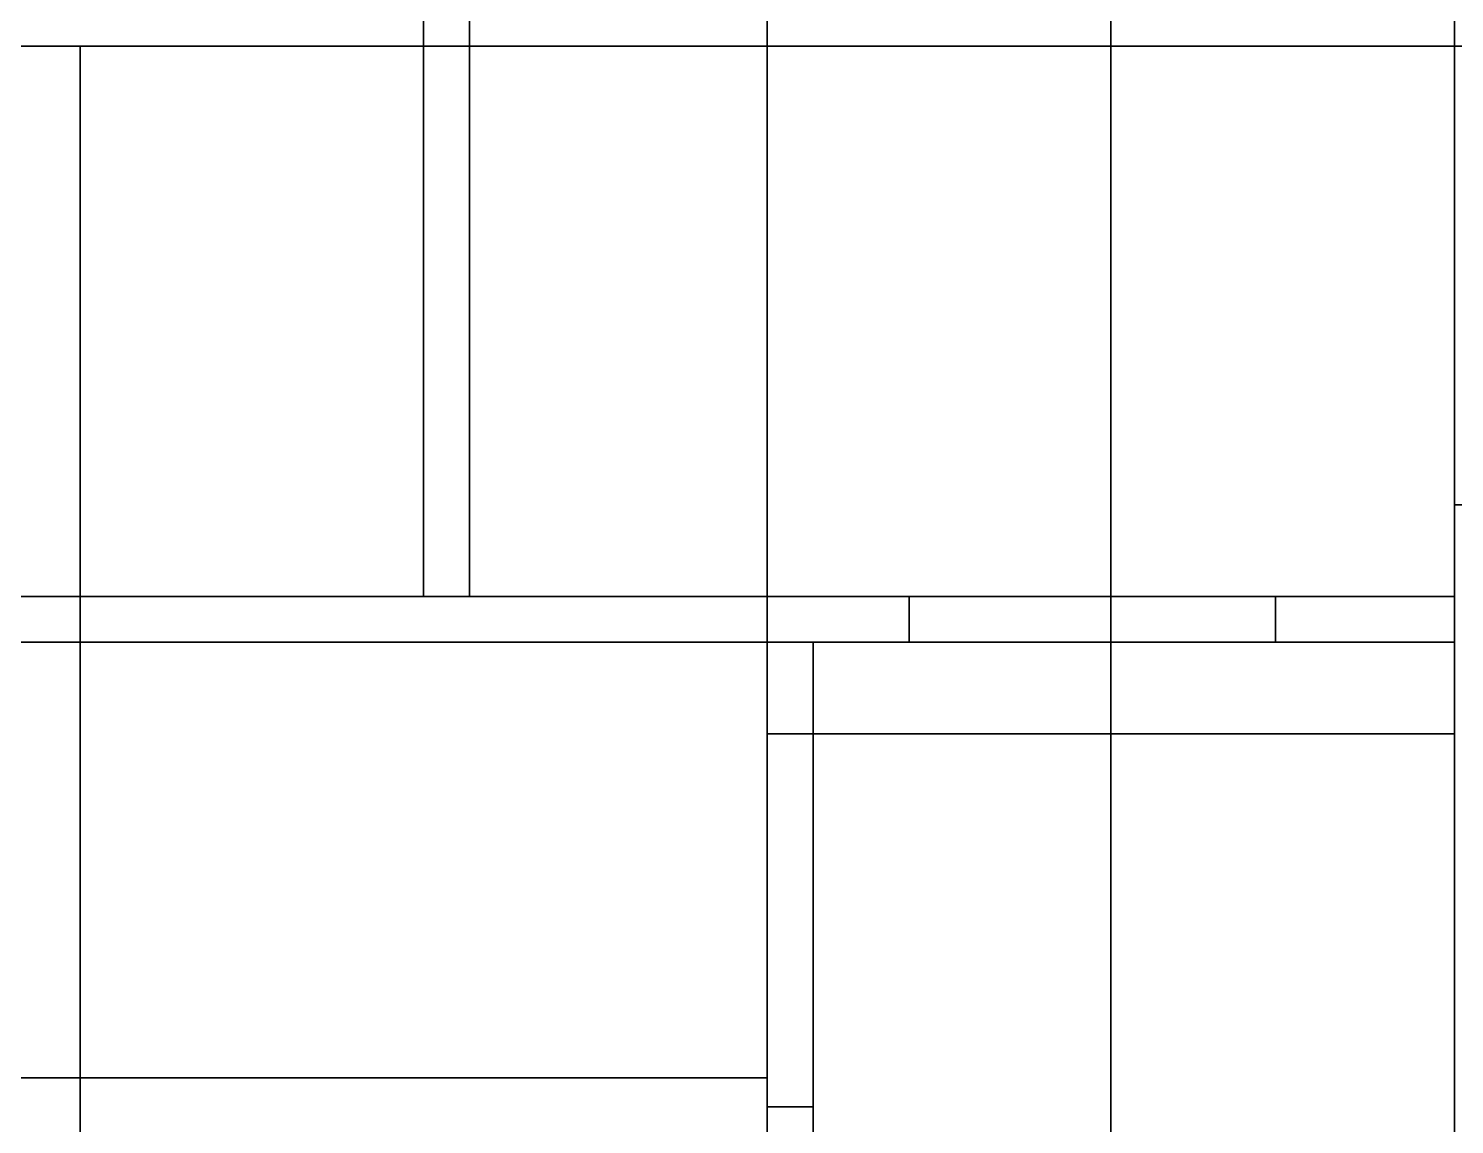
# Model space of a CAD drawing. Header units: millimetres. Extents: x -11 to 11, y -5.8 to 5.8.
# Drawn here: x -0.112 to 3, y 1.886 to 4.276 of the extents above; entities that cross this region are included whole.
import ezdxf

# ---------------------------------------------------------------- set-up
doc = ezdxf.new("R2010")
doc.units = ezdxf.units.MM
for name, color, linetype in [('copertura', 8, 'Continuous'), ('parete', 254, 'Continuous'), ('parete_bianca', 7, 'Continuous'), ('pavimento_salone', 7, 'Continuous'), ('rolf', 254, 'Continuous'), ('solaio', 7, 'Continuous'), ('tramezzo', 7, 'Continuous')]:
    doc.layers.add(name, color=color, linetype=linetype)

msp = doc.modelspace()

# ---------------------------------------------------------------- linework, layer by layer
at = {"layer": 'copertura'}
for points in [[(-3.3, 5.7375, 6.3), (-3.3, 4.2375, 6.3), (11, 4.2375, 6.3), (11, 5.7375, 6.3)], [(-11, 4.2375, 6.3), (-11, -0.0125, 6.3), (0, -0.0125, 6.3), (0, 4.2375, 6.3)], [(0, 4.2375, 6.3), (0, -0.0125, 6.3), (11, -0.0125, 6.3), (11, 4.2375, 6.3)]]:
    msp.add_3dface(points, dxfattribs=at)
at = {"layer": 'parete'}
for points in [[(3, 4.4875, 5.8), (3.15, 4.4875, 5.8), (3.15, 3.2375, 5.8), (3, 3.2375, 5.8)], [(3, 4.4875), (3.15, 4.4875), (3.15, 3.2375), (3, 3.2375)], [(3, 3.2375, 5.8), (3, 4.4875, 5.8), (3, 4.4875, 2.9), (3, 3.2375, 2.9)], [(3, 3.2375, 2.9), (3, 4.4875, 2.9), (3, 4.4875), (3, 3.2375)], [(3, 3.2375, 5.8), (3.15, 3.2375, 5.8), (3.15, 3.2375, 2.9), (3, 3.2375, 2.9)], [(3, 3.2375, 2.9), (3.15, 3.2375, 2.9), (3.15, 3.2375), (3, 3.2375)]]:
    msp.add_3dface(points, dxfattribs=at)
at = {"layer": 'parete_bianca'}
for points in [[(3, 1.5228, 5.8), (3, 3.2375, 5.8), (3, 3.2375), (3, 1.5228)], [(3, 3.2375, 5.8), (3.3, 3.2375, 5.8), (3.3, 1.5228, 5.8), (3, 1.5228, 5.8)], [(3, 3.2375, 5.8), (3.3, 3.2375, 5.8), (3.3, 3.2375), (3, 3.2375)], [(3, 3.2375), (3.3, 3.2375), (3.3, 1.5228), (3, 1.5228)]]:
    msp.add_3dface(points, dxfattribs=at)
at = {"layer": 'pavimento_salone'}
for points in [[(3, -4.2625), (3, 5.7375), (-3, 5.7375), (-3, -4.2625)], [(-3, -1.4625, 3), (-3, 5.4375, 3), (1.5, 5.4375, 3), (1.5, -1.4625, 3)], [(3, 5.4375, 3), (3, 0.0375, 3), (1.5, 0.0375, 3), (1.5, 5.4375, 3)]]:
    msp.add_3dface(points, dxfattribs=at)
at = {"layer": 'rolf'}
for points in [[(1.5, 1.9875, 2.7), (1.5, 5.4375, 2.7), (-0.75, 5.4375, 2.7), (-0.75, 1.9875, 2.7)], [(1.5, 5.4375, 2.7), (1.5, 2.7375, 2.7), (2.25, 2.7375, 2.7), (2.25, 5.4375, 2.7)], [(2.25, 5.4375, 2.7), (2.25, 2.7375, 2.7), (3, 2.7375, 2.7), (3, 5.4375, 2.7)], [(-3.3, 4.9875, 5.8), (-3.3, 4.2375, 5.8), (3.7, 4.2375, 5.8), (3.7, 4.9875, 5.8)], [(-10.7, 4.2375, 5.8), (-10.7, -0.0125, 5.8), (0, -0.0125, 5.8), (0, 4.2375, 5.8)], [(0, 4.2375, 5.8), (0, -0.0125, 5.8), (10.7, -0.0125, 5.8), (10.7, 4.2375, 5.8)], [(1.5, 2.7375, 2.7), (1.5, 0.0375, 2.7), (2.25, 0.0375, 2.7), (2.25, 2.7375, 2.7)], [(2.25, 2.7375, 2.7), (2.25, 0.0375, 2.7), (3, 0.0375, 2.7), (3, 2.7375, 2.7)], [(1.5, -1.4625, 2.7), (1.5, 1.9875, 2.7), (-0.75, 1.9875, 2.7), (-0.75, -1.4625, 2.7)]]:
    msp.add_3dface(points, dxfattribs=at)
at = {"layer": 'solaio'}
for points in [[(1.5, 5.4375, 2.7), (1.5, 1.9875, 2.7), (1.5, 1.9875, 2.85), (1.5, 5.4375, 2.85)], [(1.5, 5.4375, 2.85), (1.5, 1.9875, 2.85), (1.5, 1.9875, 3), (1.5, 5.4375, 3)], [(1.5, 2.7375, 2.7), (1.5, 5.4375, 2.7), (1.5, 5.4375, 2.85), (1.5, 2.7375, 2.85)], [(1.5, 2.7375, 2.85), (1.5, 5.4375, 2.85), (1.5, 5.4375, 3), (1.5, 2.7375, 3)], [(3, 5.4375, 2.7), (3, 2.7375, 2.7), (3, 2.7375, 2.85), (3, 5.4375, 2.85)], [(3, 5.4375, 2.85), (3, 2.7375, 2.85), (3, 2.7375, 3), (3, 5.4375, 3)], [(1.5, 0.0375, 2.7), (1.5, 2.7375, 2.7), (1.5, 2.7375, 2.85), (1.5, 0.0375, 2.85)], [(1.5, 0.0375, 2.85), (1.5, 2.7375, 2.85), (1.5, 2.7375, 3), (1.5, 0.0375, 3)], [(3, 2.7375, 2.7), (3, 0.0375, 2.7), (3, 0.0375, 2.85), (3, 2.7375, 2.85)], [(3, 2.7375, 2.85), (3, 0.0375, 2.85), (3, 0.0375, 3), (3, 2.7375, 3)], [(1.5, 1.9875, 2.7), (1.5, -1.4625, 2.7), (1.5, -1.4625, 2.85), (1.5, 1.9875, 2.85)], [(1.5, 1.9875, 2.85), (1.5, -1.4625, 2.85), (1.5, -1.4625, 3), (1.5, 1.9875, 3)]]:
    msp.add_3dface(points, dxfattribs=at)
at = {"layer": 'tramezzo'}
for points in [[(0.75, 5.4375, 2.7), (0.75, 4.2375, 2.7), (0.85, 4.2375, 2.7), (0.85, 5.4375, 2.7)], [(0.75, 5.4375, 1.8), (0.75, 4.2375, 1.8), (0.75, 4.2375, 2.7), (0.75, 5.4375, 2.7)], [(0.85, 5.4375), (0.85, 4.2375), (0.75, 4.2375), (0.75, 5.4375)], [(0.75, 5.4375), (0.75, 4.2375), (0.75, 4.2375, 0.9), (0.75, 5.4375, 0.9)], [(0.85, 5.4375, 0.9), (0.85, 4.2375, 0.9), (0.75, 4.2375, 0.9), (0.75, 5.4375, 0.9)], [(0.75, 5.4375, 1.8), (0.75, 4.2375, 1.8), (0.85, 4.2375, 1.8), (0.85, 5.4375, 1.8)], [(0.75, 5.4375, 0.9), (0.75, 4.2375, 0.9), (0.75, 4.2375, 1.8), (0.75, 5.4375, 1.8)], [(0.75, 5.4375, 5.7), (0.75, 4.2375, 5.7), (0.85, 4.2375, 5.7), (0.85, 5.4375, 5.7)], [(0.75, 5.4375, 4.8), (0.75, 4.2375, 4.8), (0.75, 4.2375, 5.7), (0.75, 5.4375, 5.7)], [(0.85, 5.4375, 3), (0.85, 4.2375, 3), (0.75, 4.2375, 3), (0.75, 5.4375, 3)], [(0.75, 5.4375, 3), (0.75, 4.2375, 3), (0.75, 4.2375, 3.9), (0.75, 5.4375, 3.9)], [(0.85, 5.4375, 3.9), (0.85, 4.2375, 3.9), (0.75, 4.2375, 3.9), (0.75, 5.4375, 3.9)], [(0.75, 5.4375, 4.8), (0.75, 4.2375, 4.8), (0.85, 4.2375, 4.8), (0.85, 5.4375, 4.8)], [(0.75, 5.4375, 3.9), (0.75, 4.2375, 3.9), (0.75, 4.2375, 4.8), (0.75, 5.4375, 4.8)], [(0.85, 4.2375, 1.8), (0.85, 5.4375, 1.8), (0.85, 5.4375, 2.7), (0.85, 4.2375, 2.7)], [(0.85, 4.2375), (0.85, 5.4375), (0.85, 5.4375, 0.9), (0.85, 4.2375, 0.9)], [(0.85, 4.2375, 0.9), (0.85, 5.4375, 0.9), (0.85, 5.4375, 1.8), (0.85, 4.2375, 1.8)], [(0.85, 4.2375, 4.8), (0.85, 5.4375, 4.8), (0.85, 5.4375, 5.7), (0.85, 4.2375, 5.7)], [(0.85, 4.2375, 3), (0.85, 5.4375, 3), (0.85, 5.4375, 3.9), (0.85, 4.2375, 3.9)], [(0.85, 4.2375, 3.9), (0.85, 5.4375, 3.9), (0.85, 5.4375, 4.8), (0.85, 4.2375, 4.8)], [(0.75, 4.2375, 2.7), (0.75, 3.0375, 2.7), (0.85, 3.0375, 2.7), (0.85, 4.2375, 2.7)], [(0.75, 4.2375, 1.8), (0.75, 3.0375, 1.8), (0.75, 3.0375, 2.7), (0.75, 4.2375, 2.7)], [(0.85, 4.2375), (0.85, 3.0375), (0.75, 3.0375), (0.75, 4.2375)], [(0.75, 4.2375), (0.75, 3.0375), (0.75, 3.0375, 0.9), (0.75, 4.2375, 0.9)], [(0.85, 4.2375, 0.9), (0.85, 3.0375, 0.9), (0.75, 3.0375, 0.9), (0.75, 4.2375, 0.9)], [(0.75, 4.2375, 1.8), (0.75, 3.0375, 1.8), (0.85, 3.0375, 1.8), (0.85, 4.2375, 1.8)], [(0.75, 4.2375, 0.9), (0.75, 3.0375, 0.9), (0.75, 3.0375, 1.8), (0.75, 4.2375, 1.8)], [(0.75, 4.2375, 1.8), (0.85, 4.2375, 1.8), (0.85, 4.2375, 2.7), (0.75, 4.2375, 2.7)], [(0.75, 4.2375), (0.85, 4.2375), (0.85, 4.2375, 0.9), (0.75, 4.2375, 0.9)], [(0.75, 4.2375, 0.9), (0.85, 4.2375, 0.9), (0.85, 4.2375, 1.8), (0.75, 4.2375, 1.8)], [(0.75, 4.2375, 5.7), (0.75, 3.0375, 5.7), (0.85, 3.0375, 5.7), (0.85, 4.2375, 5.7)], [(0.75, 4.2375, 4.8), (0.75, 3.0375, 4.8), (0.75, 3.0375, 5.7), (0.75, 4.2375, 5.7)], [(0.85, 4.2375, 3), (0.85, 3.0375, 3), (0.75, 3.0375, 3), (0.75, 4.2375, 3)], [(0.75, 4.2375, 3), (0.75, 3.0375, 3), (0.75, 3.0375, 3.9), (0.75, 4.2375, 3.9)], [(0.85, 4.2375, 3.9), (0.85, 3.0375, 3.9), (0.75, 3.0375, 3.9), (0.75, 4.2375, 3.9)], [(0.75, 4.2375, 4.8), (0.75, 3.0375, 4.8), (0.85, 3.0375, 4.8), (0.85, 4.2375, 4.8)], [(0.75, 4.2375, 3.9), (0.75, 3.0375, 3.9), (0.75, 3.0375, 4.8), (0.75, 4.2375, 4.8)], [(0.75, 4.2375, 4.8), (0.85, 4.2375, 4.8), (0.85, 4.2375, 5.7), (0.75, 4.2375, 5.7)], [(0.75, 4.2375, 3), (0.85, 4.2375, 3), (0.85, 4.2375, 3.9), (0.75, 4.2375, 3.9)], [(0.75, 4.2375, 3.9), (0.85, 4.2375, 3.9), (0.85, 4.2375, 4.8), (0.75, 4.2375, 4.8)], [(0.85, 3.0375, 1.8), (0.85, 4.2375, 1.8), (0.85, 4.2375, 2.7), (0.85, 3.0375, 2.7)], [(0.85, 3.0375), (0.85, 4.2375), (0.85, 4.2375, 0.9), (0.85, 3.0375, 0.9)], [(0.85, 3.0375, 0.9), (0.85, 4.2375, 0.9), (0.85, 4.2375, 1.8), (0.85, 3.0375, 1.8)], [(0.85, 3.0375, 4.8), (0.85, 4.2375, 4.8), (0.85, 4.2375, 5.7), (0.85, 3.0375, 5.7)], [(0.85, 3.0375, 3), (0.85, 4.2375, 3), (0.85, 4.2375, 3.9), (0.85, 3.0375, 3.9)], [(0.85, 3.0375, 3.9), (0.85, 4.2375, 3.9), (0.85, 4.2375, 4.8), (0.85, 3.0375, 4.8)], [(-0.2046, 3.0375, 2.7), (-0.2046, 2.9375, 2.7), (1.8094, 2.9375, 2.7), (1.8094, 3.0375, 2.7)], [(1.8094, 3.0375, 2.7), (-0.2046, 3.0375, 2.7), (-0.2046, 3.0375, 1.8), (1.8094, 3.0375, 1.8)], [(1.8094, 3.0375), (1.8094, 2.9375), (-0.2046, 2.9375), (-0.2046, 3.0375)], [(1.8094, 3.0375, 0.9), (-0.2046, 3.0375, 0.9), (-0.2046, 3.0375), (1.8094, 3.0375)], [(1.8094, 3.0375, 0.9), (1.8094, 2.9375, 0.9), (-0.2046, 2.9375, 0.9), (-0.2046, 3.0375, 0.9)], [(-0.2046, 3.0375, 1.8), (-0.2046, 2.9375, 1.8), (1.8094, 2.9375, 1.8), (1.8094, 3.0375, 1.8)], [(1.8094, 3.0375, 1.8), (-0.2046, 3.0375, 1.8), (-0.2046, 3.0375, 0.9), (1.8094, 3.0375, 0.9)], [(-0.2046, 3.0375, 5.7), (-0.2046, 2.9375, 5.7), (1.8094, 2.9375, 5.7), (1.8094, 3.0375, 5.7)], [(1.8094, 3.0375, 5.7), (-0.2046, 3.0375, 5.7), (-0.2046, 3.0375, 4.8), (1.8094, 3.0375, 4.8)], [(1.8094, 3.0375, 3), (1.8094, 2.9375, 3), (-0.2046, 2.9375, 3), (-0.2046, 3.0375, 3)], [(1.8094, 3.0375, 3.9), (-0.2046, 3.0375, 3.9), (-0.2046, 3.0375, 3), (1.8094, 3.0375, 3)], [(1.8094, 3.0375, 3.9), (1.8094, 2.9375, 3.9), (-0.2046, 2.9375, 3.9), (-0.2046, 3.0375, 3.9)], [(-0.2046, 3.0375, 4.8), (-0.2046, 2.9375, 4.8), (1.8094, 2.9375, 4.8), (1.8094, 3.0375, 4.8)], [(1.8094, 3.0375, 4.8), (-0.2046, 3.0375, 4.8), (-0.2046, 3.0375, 3.9), (1.8094, 3.0375, 3.9)], [(0.75, 3.0375, 1.8), (0.85, 3.0375, 1.8), (0.85, 3.0375, 2.7), (0.75, 3.0375, 2.7)], [(0.75, 3.0375), (0.85, 3.0375), (0.85, 3.0375, 0.9), (0.75, 3.0375, 0.9)], [(0.75, 3.0375, 0.9), (0.85, 3.0375, 0.9), (0.85, 3.0375, 1.8), (0.75, 3.0375, 1.8)], [(0.75, 3.0375, 4.8), (0.85, 3.0375, 4.8), (0.85, 3.0375, 5.7), (0.75, 3.0375, 5.7)], [(0.75, 3.0375, 3), (0.85, 3.0375, 3), (0.85, 3.0375, 3.9), (0.75, 3.0375, 3.9)], [(0.75, 3.0375, 3.9), (0.85, 3.0375, 3.9), (0.85, 3.0375, 4.8), (0.75, 3.0375, 4.8)], [(1.8094, 2.9375, 1.8), (1.8094, 3.0375, 1.8), (1.8094, 3.0375, 2.7), (1.8094, 2.9375, 2.7)], [(1.8094, 2.9375), (1.8094, 3.0375), (1.8094, 3.0375, 0.9), (1.8094, 2.9375, 0.9)], [(1.8094, 2.9375, 0.9), (1.8094, 3.0375, 0.9), (1.8094, 3.0375, 1.8), (1.8094, 2.9375, 1.8)], [(2.6094, 3.0375, 2.2), (2.6094, 2.9375, 2.2), (1.8094, 2.9375, 2.2), (1.8094, 3.0375, 2.2)], [(1.8094, 3.0375, 2.7), (1.8094, 2.9375, 2.7), (2.6094, 2.9375, 2.7), (2.6094, 3.0375, 2.7)], [(1.8094, 3.0375, 2.2), (1.8094, 2.9375, 2.2), (1.8094, 2.9375, 2.7), (1.8094, 3.0375, 2.7)], [(2.6094, 3.0375, 2.7), (1.8094, 3.0375, 2.7), (1.8094, 3.0375, 2.2), (2.6094, 3.0375, 2.2)], [(1.8094, 2.9375, 4.8), (1.8094, 3.0375, 4.8), (1.8094, 3.0375, 5.7), (1.8094, 2.9375, 5.7)], [(1.8094, 2.9375, 3), (1.8094, 3.0375, 3), (1.8094, 3.0375, 3.9), (1.8094, 2.9375, 3.9)], [(1.8094, 2.9375, 3.9), (1.8094, 3.0375, 3.9), (1.8094, 3.0375, 4.8), (1.8094, 2.9375, 4.8)], [(2.6094, 3.0375, 5.2), (2.6094, 2.9375, 5.2), (1.8094, 2.9375, 5.2), (1.8094, 3.0375, 5.2)], [(1.8094, 3.0375, 5.7), (1.8094, 2.9375, 5.7), (2.6094, 2.9375, 5.7), (2.6094, 3.0375, 5.7)], [(1.8094, 3.0375, 5.2), (1.8094, 2.9375, 5.2), (1.8094, 2.9375, 5.7), (1.8094, 3.0375, 5.7)], [(2.6094, 3.0375, 5.7), (1.8094, 3.0375, 5.7), (1.8094, 3.0375, 5.2), (2.6094, 3.0375, 5.2)], [(2.6094, 3.0375, 2.7), (2.6094, 2.9375, 2.7), (3, 2.9375, 2.7), (3, 3.0375, 2.7)], [(2.6094, 3.0375, 1.8), (2.6094, 2.9375, 1.8), (2.6094, 2.9375, 2.7), (2.6094, 3.0375, 2.7)], [(3, 3.0375, 2.7), (2.6094, 3.0375, 2.7), (2.6094, 3.0375, 1.8), (3, 3.0375, 1.8)], [(3, 3.0375), (3, 2.9375), (2.6094, 2.9375), (2.6094, 3.0375)], [(2.6094, 3.0375), (2.6094, 2.9375), (2.6094, 2.9375, 0.9), (2.6094, 3.0375, 0.9)], [(3, 3.0375, 0.9), (2.6094, 3.0375, 0.9), (2.6094, 3.0375), (3, 3.0375)], [(3, 3.0375, 0.9), (3, 2.9375, 0.9), (2.6094, 2.9375, 0.9), (2.6094, 3.0375, 0.9)], [(2.6094, 3.0375, 1.8), (2.6094, 2.9375, 1.8), (3, 2.9375, 1.8), (3, 3.0375, 1.8)], [(2.6094, 3.0375, 0.9), (2.6094, 2.9375, 0.9), (2.6094, 2.9375, 1.8), (2.6094, 3.0375, 1.8)], [(3, 3.0375, 1.8), (2.6094, 3.0375, 1.8), (2.6094, 3.0375, 0.9), (3, 3.0375, 0.9)], [(2.6094, 2.9375, 2.2), (2.6094, 3.0375, 2.2), (2.6094, 3.0375, 2.7), (2.6094, 2.9375, 2.7)], [(2.6094, 3.0375, 5.7), (2.6094, 2.9375, 5.7), (3, 2.9375, 5.7), (3, 3.0375, 5.7)], [(2.6094, 3.0375, 4.8), (2.6094, 2.9375, 4.8), (2.6094, 2.9375, 5.7), (2.6094, 3.0375, 5.7)], [(3, 3.0375, 5.7), (2.6094, 3.0375, 5.7), (2.6094, 3.0375, 4.8), (3, 3.0375, 4.8)], [(3, 3.0375, 3), (3, 2.9375, 3), (2.6094, 2.9375, 3), (2.6094, 3.0375, 3)], [(2.6094, 3.0375, 3), (2.6094, 2.9375, 3), (2.6094, 2.9375, 3.9), (2.6094, 3.0375, 3.9)], [(3, 3.0375, 3.9), (2.6094, 3.0375, 3.9), (2.6094, 3.0375, 3), (3, 3.0375, 3)], [(3, 3.0375, 3.9), (3, 2.9375, 3.9), (2.6094, 2.9375, 3.9), (2.6094, 3.0375, 3.9)], [(2.6094, 3.0375, 4.8), (2.6094, 2.9375, 4.8), (3, 2.9375, 4.8), (3, 3.0375, 4.8)], [(2.6094, 3.0375, 3.9), (2.6094, 2.9375, 3.9), (2.6094, 2.9375, 4.8), (2.6094, 3.0375, 4.8)], [(3, 3.0375, 4.8), (2.6094, 3.0375, 4.8), (2.6094, 3.0375, 3.9), (3, 3.0375, 3.9)], [(2.6094, 2.9375, 5.2), (2.6094, 3.0375, 5.2), (2.6094, 3.0375, 5.7), (2.6094, 2.9375, 5.7)], [(3, 2.9375, 1.8), (3, 3.0375, 1.8), (3, 3.0375, 2.7), (3, 2.9375, 2.7)], [(3, 2.9375), (3, 3.0375), (3, 3.0375, 0.9), (3, 2.9375, 0.9)], [(3, 2.9375, 0.9), (3, 3.0375, 0.9), (3, 3.0375, 1.8), (3, 2.9375, 1.8)], [(3, 2.9375, 4.8), (3, 3.0375, 4.8), (3, 3.0375, 5.7), (3, 2.9375, 5.7)], [(3, 2.9375, 3), (3, 3.0375, 3), (3, 3.0375, 3.9), (3, 2.9375, 3.9)], [(3, 2.9375, 3.9), (3, 3.0375, 3.9), (3, 3.0375, 4.8), (3, 2.9375, 4.8)], [(-0.2046, 2.9375, 1.8), (1.8094, 2.9375, 1.8), (1.8094, 2.9375, 2.7), (-0.2046, 2.9375, 2.7)], [(-0.2046, 2.9375), (1.8094, 2.9375), (1.8094, 2.9375, 0.9), (-0.2046, 2.9375, 0.9)], [(-0.2046, 2.9375, 0.9), (1.8094, 2.9375, 0.9), (1.8094, 2.9375, 1.8), (-0.2046, 2.9375, 1.8)], [(-0.2046, 2.9375, 4.8), (1.8094, 2.9375, 4.8), (1.8094, 2.9375, 5.7), (-0.2046, 2.9375, 5.7)], [(-0.2046, 2.9375, 3), (1.8094, 2.9375, 3), (1.8094, 2.9375, 3.9), (-0.2046, 2.9375, 3.9)], [(-0.2046, 2.9375, 3.9), (1.8094, 2.9375, 3.9), (1.8094, 2.9375, 4.8), (-0.2046, 2.9375, 4.8)], [(1.5, 2.9375, 2.7), (1.5, 1.9241, 2.7), (1.6, 1.9241, 2.7), (1.6, 2.9375, 2.7)], [(1.5, 2.9375, 1.8), (1.5, 1.9241, 1.8), (1.5, 1.9241, 2.7), (1.5, 2.9375, 2.7)], [(1.6, 2.9375, 2.7), (1.5, 2.9375, 2.7), (1.5, 2.9375, 1.8), (1.6, 2.9375, 1.8)], [(1.6, 2.9375), (1.6, 1.9241), (1.5, 1.9241), (1.5, 2.9375)], [(1.5, 2.9375), (1.5, 1.9241), (1.5, 1.9241, 0.9), (1.5, 2.9375, 0.9)], [(1.6, 2.9375, 0.9), (1.5, 2.9375, 0.9), (1.5, 2.9375), (1.6, 2.9375)], [(1.6, 2.9375, 0.9), (1.6, 1.9241, 0.9), (1.5, 1.9241, 0.9), (1.5, 2.9375, 0.9)], [(1.5, 2.9375, 1.8), (1.5, 1.9241, 1.8), (1.6, 1.9241, 1.8), (1.6, 2.9375, 1.8)], [(1.5, 2.9375, 0.9), (1.5, 1.9241, 0.9), (1.5, 1.9241, 1.8), (1.5, 2.9375, 1.8)], [(1.6, 2.9375, 1.8), (1.5, 2.9375, 1.8), (1.5, 2.9375, 0.9), (1.6, 2.9375, 0.9)], [(1.6, 2.9375, 5.7), (1.5, 2.9375, 5.7), (1.5, 2.9375, 4.8), (1.6, 2.9375, 4.8)], [(1.6, 2.9375, 3.9), (1.5, 2.9375, 3.9), (1.5, 2.9375, 3), (1.6, 2.9375, 3)], [(1.6, 2.9375, 4.8), (1.5, 2.9375, 4.8), (1.5, 2.9375, 3.9), (1.6, 2.9375, 3.9)], [(1.6, 1.9241, 1.8), (1.6, 2.9375, 1.8), (1.6, 2.9375, 2.7), (1.6, 1.9241, 2.7)], [(1.6, 1.9241), (1.6, 2.9375), (1.6, 2.9375, 0.9), (1.6, 1.9241, 0.9)], [(1.6, 1.9241, 0.9), (1.6, 2.9375, 0.9), (1.6, 2.9375, 1.8), (1.6, 1.9241, 1.8)], [(1.8094, 2.9375, 2.2), (2.6094, 2.9375, 2.2), (2.6094, 2.9375, 2.7), (1.8094, 2.9375, 2.7)], [(1.8094, 2.9375, 5.2), (2.6094, 2.9375, 5.2), (2.6094, 2.9375, 5.7), (1.8094, 2.9375, 5.7)], [(2.6094, 2.9375, 1.8), (3, 2.9375, 1.8), (3, 2.9375, 2.7), (2.6094, 2.9375, 2.7)], [(2.6094, 2.9375), (3, 2.9375), (3, 2.9375, 0.9), (2.6094, 2.9375, 0.9)], [(2.6094, 2.9375, 0.9), (3, 2.9375, 0.9), (3, 2.9375, 1.8), (2.6094, 2.9375, 1.8)], [(2.6094, 2.9375, 4.8), (3, 2.9375, 4.8), (3, 2.9375, 5.7), (2.6094, 2.9375, 5.7)], [(2.6094, 2.9375, 3), (3, 2.9375, 3), (3, 2.9375, 3.9), (2.6094, 2.9375, 3.9)], [(2.6094, 2.9375, 3.9), (3, 2.9375, 3.9), (3, 2.9375, 4.8), (2.6094, 2.9375, 4.8)], [(1.5, 1.9241, 1.8), (1.6, 1.9241, 1.8), (1.6, 1.9241, 2.7), (1.5, 1.9241, 2.7)], [(1.5, 1.9241), (1.6, 1.9241), (1.6, 1.9241, 0.9), (1.5, 1.9241, 0.9)], [(1.5, 1.9241, 0.9), (1.6, 1.9241, 0.9), (1.6, 1.9241, 1.8), (1.5, 1.9241, 1.8)], [(1.6, 1.9241, 2.2), (1.6, 1.1241, 2.2), (1.5, 1.1241, 2.2), (1.5, 1.9241, 2.2)], [(1.5, 1.9241, 2.7), (1.5, 1.1241, 2.7), (1.6, 1.1241, 2.7), (1.6, 1.9241, 2.7)], [(1.5, 1.9241, 2.2), (1.5, 1.1241, 2.2), (1.5, 1.1241, 2.7), (1.5, 1.9241, 2.7)], [(1.6, 1.9241, 2.7), (1.5, 1.9241, 2.7), (1.5, 1.9241, 2.2), (1.6, 1.9241, 2.2)], [(1.6, 1.1241, 2.2), (1.6, 1.9241, 2.2), (1.6, 1.9241, 2.7), (1.6, 1.1241, 2.7)]]:
    msp.add_3dface(points, dxfattribs=at)

doc.saveas('drawing.dxf')
